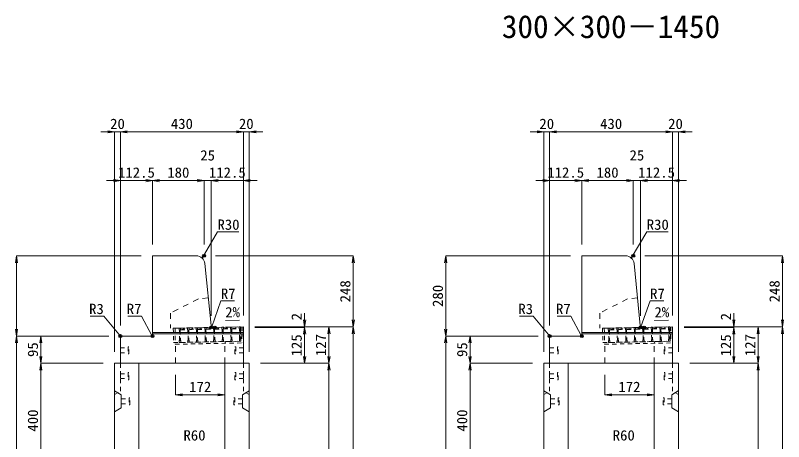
# Model space of a CAD drawing. Units: millimetres at full size; some dimension numbers follow another scale. Extents: x -18734 to 51600, y -18820 to 17820.
# Drawn here: x 12318 to 15003, y 10827 to 12314 of the extents above; entities that cross this region are included whole.
import ezdxf
from ezdxf.enums import TextEntityAlignment as Align

# ---------------------------------------------------------------- set-up
doc = ezdxf.new("R2010")
doc.units = ezdxf.units.MM
doc.header["$LTSCALE"] = 20
doc.header["$PDMODE"] = 32
doc.header["$PDSIZE"] = 10
doc.linetypes.add('USER1', pattern=[2, 1, -1])
doc.linetypes.add('USER2', pattern=[1.35, 0.75, -0.6])
for name, color, linetype, lineweight in [('インサート', 3, 'USER2', 9), ('グレーチング', 7, 'USER2', 5), ('受枠', 3, 'USER2', 9), ('寸法線', 7, 'Continuous', 13), ('引出線', 4, 'Continuous', 13), ('本体', 2, 'Continuous', 13), ('目地', 132, 'Continuous', 5)]:
    doc.layers.add(name, color=color, linetype=linetype, lineweight=lineweight)
doc.layers.add('作業エリア', color=11, linetype='Continuous')
doc.layers.add('文字', color=7, linetype='Continuous')
doc.styles.add('ＭＳ 明朝', font='')
doc.styles.get('ＭＳ 明朝').set_extended_font_data('MS Mincho')

# ---------------------------------------------------------------- blocks, each defined once
blk = doc.blocks.new('open_arrow')
at = {"color": 0, "linetype": 'Continuous', "lineweight": -2}
blk.add_lwpolyline([(7.5, 1.25), (0, 0), (7.5, -1.25)], dxfattribs=at)

msp = doc.modelspace()

# ---------------------------------------------------------------- linework, layer by layer
at = {"layer": 'インサート'}
for p, q in [((12685, 11153.5), (12712, 11153.5)), ((12685, 11153.5), (12685, 11136.5)), ((12715, 11157.5), (12712, 11157.5)), ((12712, 11157.5), (12712, 11132.5)), ((12715, 11132.5), (12715, 11157.5)), ((13085, 11157.5), (13088, 11157.5)), ((13085, 11132.5), (13085, 11157.5)), ((13088, 11157.5), (13088, 11132.5)), ((13115, 11153.5), (13088, 11153.5)), ((13115, 11153.5), (13115, 11136.5)), ((14185, 11153.5), (14212, 11153.5)), ((14185, 11153.5), (14185, 11136.5)), ((14215, 11157.5), (14212, 11157.5)), ((14212, 11157.5), (14212, 11132.5)), ((14215, 11132.5), (14215, 11157.5)), ((14585, 11157.5), (14588, 11157.5)), ((14585, 11132.5), (14585, 11157.5)), ((14588, 11157.5), (14588, 11132.5)), ((14615, 11153.5), (14588, 11153.5)), ((14615, 11153.5), (14615, 11136.5)), ((12685, 11136.5), (12712, 11136.5)), ((12712, 11132.5), (12715, 11132.5)), ((13088, 11132.5), (13085, 11132.5)), ((13115, 11136.5), (13088, 11136.5)), ((14185, 11136.5), (14212, 11136.5)), ((14212, 11132.5), (14215, 11132.5)), ((14588, 11132.5), (14585, 11132.5)), ((14615, 11136.5), (14588, 11136.5)), ((12685, 11063.5), (12712, 11063.5)), ((12685, 11063.5), (12685, 11046.5)), ((12715, 11067.5), (12712, 11067.5)), ((12712, 11067.5), (12712, 11042.5)), ((12715, 11042.5), (12715, 11067.5)), ((13085, 11067.5), (13088, 11067.5)), ((13085, 11042.5), (13085, 11067.5)), ((13088, 11067.5), (13088, 11042.5)), ((13115, 11063.5), (13088, 11063.5)), ((13115, 11063.5), (13115, 11046.5)), ((14185, 11063.5), (14212, 11063.5)), ((14185, 11063.5), (14185, 11046.5)), ((14215, 11067.5), (14212, 11067.5)), ((14212, 11067.5), (14212, 11042.5)), ((14215, 11042.5), (14215, 11067.5)), ((14585, 11067.5), (14588, 11067.5)), ((14585, 11042.5), (14585, 11067.5)), ((14588, 11067.5), (14588, 11042.5)), ((14615, 11063.5), (14588, 11063.5)), ((14615, 11063.5), (14615, 11046.5)), ((12685, 11046.5), (12712, 11046.5)), ((12712, 11042.5), (12715, 11042.5)), ((13088, 11042.5), (13085, 11042.5)), ((13115, 11046.5), (13088, 11046.5)), ((14185, 11046.5), (14212, 11046.5)), ((14212, 11042.5), (14215, 11042.5)), ((14588, 11042.5), (14585, 11042.5)), ((14615, 11046.5), (14588, 11046.5)), ((12688.2, 10975.5), (12715.2, 10975.5)), ((12688.2, 10975.5), (12688.2, 10958.5)), ((12688.2, 10958.5), (12715.2, 10958.5)), ((12718.2, 10979.5), (12715.2, 10979.5)), ((12715.2, 10979.5), (12715.2, 10954.5)), ((12715.2, 10954.5), (12718.2, 10954.5)), ((12718.2, 10954.5), (12718.2, 10979.5)), ((13081.8, 10979.5), (13084.8, 10979.5)), ((13081.8, 10954.5), (13081.8, 10979.5)), ((13084.8, 10954.5), (13081.8, 10954.5)), ((13084.8, 10979.5), (13084.8, 10954.5)), ((13111.8, 10975.5), (13084.8, 10975.5)), ((13111.8, 10958.5), (13084.8, 10958.5)), ((13111.8, 10975.5), (13111.8, 10958.5)), ((14188.2, 10975.5), (14215.2, 10975.5)), ((14188.2, 10975.5), (14188.2, 10958.5)), ((14188.2, 10958.5), (14215.2, 10958.5)), ((14218.2, 10979.5), (14215.2, 10979.5)), ((14215.2, 10979.5), (14215.2, 10954.5)), ((14215.2, 10954.5), (14218.2, 10954.5)), ((14218.2, 10954.5), (14218.2, 10979.5)), ((14581.8, 10979.5), (14584.8, 10979.5)), ((14581.8, 10954.5), (14581.8, 10979.5)), ((14584.8, 10954.5), (14581.8, 10954.5)), ((14584.8, 10979.5), (14584.8, 10954.5)), ((14611.8, 10975.5), (14584.8, 10975.5)), ((14611.8, 10958.5), (14584.8, 10958.5)), ((14611.8, 10975.5), (14611.8, 10958.5))]:
    msp.add_line(p, q, dxfattribs=at)
at = {"layer": 'グレーチング'}
for p, q in [((12889.92, 11222.5), (13104.88, 11226.8)), ((12895.04, 11216.6), (12919.92, 11223.1)), ((12925.04, 11217.2), (12949.91, 11223.7)), ((12955.03, 11217.8), (12979.91, 11224.3)), ((12985.03, 11218.4), (13009.9, 11224.9)), ((13015.02, 11219), (13039.89, 11225.5)), ((13045.01, 11219.6), (13069.89, 11226.1)), ((13075.01, 11220.2), (13099.88, 11226.7)), ((14389.92, 11222.5), (14604.88, 11226.8)), ((14395.04, 11216.6), (14419.92, 11223.1)), ((14425.04, 11217.2), (14449.91, 11223.7)), ((14455.03, 11217.8), (14479.91, 11224.3)), ((14485.03, 11218.4), (14509.9, 11224.9)), ((14515.02, 11219), (14539.89, 11225.5)), ((14545.01, 11219.6), (14569.89, 11226.1)), ((14575.01, 11220.2), (14599.88, 11226.7)), ((12895.04, 11216.6), (12920.04, 11217.1)), ((12925.04, 11217.2), (12950.03, 11217.7)), ((12955.03, 11217.8), (12980.03, 11218.3)), ((12985.03, 11218.4), (13010.02, 11218.9)), ((13015.02, 11219), (13040.01, 11219.5)), ((13045.01, 11219.6), (13070.01, 11220.1)), ((13075.01, 11220.2), (13100, 11220.7)), ((14395.04, 11216.6), (14420.04, 11217.1)), ((14425.04, 11217.2), (14450.03, 11217.7)), ((14455.03, 11217.8), (14480.03, 11218.3)), ((14485.03, 11218.4), (14510.02, 11218.9)), ((14515.02, 11219), (14540.01, 11219.5)), ((14545.01, 11219.6), (14570.01, 11220.1)), ((14575.01, 11220.2), (14600, 11220.7)), ((12890.92, 11172.51), (13105.88, 11176.81)), ((14390.92, 11172.51), (14605.88, 11176.81))]:
    msp.add_line(p, q, dxfattribs=at)
for points in [[(12889.92, 11222.5), (12894.92, 11222.6), (12895.04, 11216.6), (12894.06, 11215.58), (12894.78, 11179.59), (12895.8, 11178.61), (12895.92, 11172.61), (12890.92, 11172.51), (12890.8, 11178.51), (12891.78, 11179.53), (12891.06, 11215.52), (12890.04, 11216.5)], [(12919.92, 11223.1), (12924.92, 11223.2), (12925.04, 11217.2), (12924.06, 11216.18), (12924.78, 11180.19), (12925.8, 11179.21), (12925.92, 11173.21), (12920.92, 11173.11), (12920.8, 11179.11), (12921.78, 11180.13), (12921.06, 11216.12), (12920.04, 11217.1)], [(12949.91, 11223.7), (12954.91, 11223.8), (12955.03, 11217.8), (12954.05, 11216.78), (12954.77, 11180.79), (12955.79, 11179.81), (12955.91, 11173.81), (12950.91, 11173.71), (12950.79, 11179.71), (12951.77, 11180.73), (12951.05, 11216.72), (12950.03, 11217.7)], [(12979.91, 11224.3), (12984.91, 11224.4), (12985.03, 11218.4), (12984.05, 11217.38), (12984.77, 11181.39), (12985.79, 11180.41), (12985.91, 11174.41), (12980.91, 11174.31), (12980.79, 11180.31), (12981.77, 11181.33), (12981.05, 11217.32), (12980.03, 11218.3)], [(13009.9, 11224.9), (13014.9, 11225), (13015.02, 11219), (13014.04, 11217.98), (13014.76, 11181.99), (13015.78, 11181.01), (13015.9, 11175.01), (13010.9, 11174.91), (13010.78, 11180.91), (13011.76, 11181.93), (13011.04, 11217.92), (13010.02, 11218.9)], [(13039.89, 11225.5), (13044.89, 11225.6), (13045.01, 11219.6), (13044.03, 11218.58), (13044.75, 11182.59), (13045.77, 11181.61), (13045.89, 11175.61), (13040.89, 11175.51), (13040.77, 11181.51), (13041.75, 11182.53), (13041.03, 11218.52), (13040.01, 11219.5)], [(13069.89, 11226.1), (13074.89, 11226.2), (13075.01, 11220.2), (13074.03, 11219.18), (13074.75, 11183.19), (13075.77, 11182.21), (13075.89, 11176.21), (13070.89, 11176.11), (13070.77, 11182.11), (13071.75, 11183.13), (13071.03, 11219.12), (13070.01, 11220.1)], [(13099.88, 11226.7), (13104.88, 11226.8), (13105, 11220.8), (13104.02, 11219.78), (13104.74, 11183.79), (13105.76, 11182.81), (13105.88, 11176.81), (13100.88, 11176.71), (13100.76, 11182.71), (13101.74, 11183.73), (13101.02, 11219.72), (13100, 11220.7)], [(14389.92, 11222.5), (14394.92, 11222.6), (14395.04, 11216.6), (14394.06, 11215.58), (14394.78, 11179.59), (14395.8, 11178.61), (14395.92, 11172.61), (14390.92, 11172.51), (14390.8, 11178.51), (14391.78, 11179.53), (14391.06, 11215.52), (14390.04, 11216.5)], [(14419.92, 11223.1), (14424.92, 11223.2), (14425.04, 11217.2), (14424.06, 11216.18), (14424.78, 11180.19), (14425.8, 11179.21), (14425.92, 11173.21), (14420.92, 11173.11), (14420.8, 11179.11), (14421.78, 11180.13), (14421.06, 11216.12), (14420.04, 11217.1)], [(14449.91, 11223.7), (14454.91, 11223.8), (14455.03, 11217.8), (14454.05, 11216.78), (14454.77, 11180.79), (14455.79, 11179.81), (14455.91, 11173.81), (14450.91, 11173.71), (14450.79, 11179.71), (14451.77, 11180.73), (14451.05, 11216.72), (14450.03, 11217.7)], [(14479.91, 11224.3), (14484.91, 11224.4), (14485.03, 11218.4), (14484.05, 11217.38), (14484.77, 11181.39), (14485.79, 11180.41), (14485.91, 11174.41), (14480.91, 11174.31), (14480.79, 11180.31), (14481.77, 11181.33), (14481.05, 11217.32), (14480.03, 11218.3)], [(14509.9, 11224.9), (14514.9, 11225), (14515.02, 11219), (14514.04, 11217.98), (14514.76, 11181.99), (14515.78, 11181.01), (14515.9, 11175.01), (14510.9, 11174.91), (14510.78, 11180.91), (14511.76, 11181.93), (14511.04, 11217.92), (14510.02, 11218.9)], [(14539.89, 11225.5), (14544.89, 11225.6), (14545.01, 11219.6), (14544.03, 11218.58), (14544.75, 11182.59), (14545.77, 11181.61), (14545.89, 11175.61), (14540.89, 11175.51), (14540.77, 11181.51), (14541.75, 11182.53), (14541.03, 11218.52), (14540.01, 11219.5)], [(14569.89, 11226.1), (14574.89, 11226.2), (14575.01, 11220.2), (14574.03, 11219.18), (14574.75, 11183.19), (14575.77, 11182.21), (14575.89, 11176.21), (14570.89, 11176.11), (14570.77, 11182.11), (14571.75, 11183.13), (14571.03, 11219.12), (14570.01, 11220.1)], [(14599.88, 11226.7), (14604.88, 11226.8), (14605, 11220.8), (14604.02, 11219.78), (14604.74, 11183.79), (14605.76, 11182.81), (14605.88, 11176.81), (14600.88, 11176.71), (14600.76, 11182.71), (14601.74, 11183.73), (14601.02, 11219.72), (14600, 11220.7)]]:
    msp.add_lwpolyline(points, close=True, dxfattribs=at)
at = {"layer": '作業エリア'}
for p in [(12977.5, 11475), (14477.5, 11475), (13002.5, 11225), (13015, 11225), (14502.5, 11225), (14515, 11225), (12685, 11195), (12797.5, 11195), (14185, 11195), (14297.5, 11195)]:
    msp.add_point(p, dxfattribs=at)
at = {"layer": '受枠'}
for p, q in [((12869.93, 11222.1), (13112.88, 11226.96)), ((12875.93, 11222.22), (12877.05, 11166.23)), ((13106.88, 11226.84), (13107.88, 11176.85)), ((13112.88, 11226.96), (13114, 11170.97)), ((14369.93, 11222.1), (14612.88, 11226.96)), ((14375.93, 11222.22), (14377.05, 11166.23)), ((14606.88, 11226.84), (14607.88, 11176.85)), ((14612.88, 11226.96), (14614, 11170.97)), ((12869.93, 11222.1), (12870.93, 11172.11)), ((14369.93, 11222.1), (14370.93, 11172.11)), ((12870.93, 11172.11), (13107.88, 11176.85)), ((12877.05, 11166.23), (13114, 11170.97)), ((13050.89, 11175.71), (13051.01, 11169.71)), ((14370.93, 11172.11), (14607.88, 11176.85)), ((14377.05, 11166.23), (14614, 11170.97)), ((14550.89, 11175.71), (14551.01, 11169.71))]:
    msp.add_line(p, q, dxfattribs=at)
at = {"layer": '寸法線'}
for p, q in [((12733, 11907.69), (12617, 11907.69)), ((12665, 11140), (12665, 11907.69)), ((12685, 11907.69), (13115, 11907.69)), ((12685, 11232), (12685, 11907.69)), ((12685, 11232), (12685, 11907.69)), ((13067, 11907.69), (13183, 11907.69)), ((13115, 11267), (13115, 11907.69)), ((13115, 11267), (13115, 11907.69)), ((13135, 11140), (13135, 11907.69)), ((14233, 11907.69), (14117, 11907.69)), ((14165, 11140), (14165, 11907.69)), ((14185, 11907.69), (14615, 11907.69)), ((14185, 11232), (14185, 11907.69)), ((14185, 11232), (14185, 11907.69)), ((14567, 11907.69), (14683, 11907.69)), ((14615, 11267), (14615, 11907.69)), ((14615, 11267), (14615, 11907.69)), ((14635, 11140), (14635, 11907.69)), ((12637, 11737.69), (12797.5, 11737.69)), ((12685, 11232), (12685, 11737.69)), ((12797.5, 11737.69), (12977.5, 11737.69)), ((12797.5, 11515), (12797.5, 11737.69)), ((12797.5, 11515), (12797.5, 11737.69)), ((12929.5, 11737.69), (13050.5, 11737.69)), ((12977.5, 11515), (12977.5, 11737.69)), ((12977.5, 11515), (12977.5, 11737.69)), ((13002.5, 11265), (13002.5, 11737.69)), ((13002.5, 11737.69), (13163, 11737.69)), ((13002.5, 11265), (13002.5, 11737.69)), ((13115, 11267), (13115, 11737.69)), ((14137, 11737.69), (14297.5, 11737.69)), ((14185, 11232), (14185, 11737.69)), ((14297.5, 11737.69), (14477.5, 11737.69)), ((14297.5, 11515), (14297.5, 11737.69)), ((14297.5, 11515), (14297.5, 11737.69)), ((14429.5, 11737.69), (14550.5, 11737.69)), ((14477.5, 11515), (14477.5, 11737.69)), ((14477.5, 11515), (14477.5, 11737.69)), ((14502.5, 11265), (14502.5, 11737.69)), ((14502.5, 11737.69), (14663, 11737.69)), ((14502.5, 11265), (14502.5, 11737.69)), ((14615, 11267), (14615, 11737.69)), ((12322.06, 11195), (12322.06, 11475)), ((12757.5, 11475), (12322.06, 11475)), ((13017.5, 11475), (13498.78, 11475)), ((13498.78, 11227), (13498.78, 11475)), ((13822.06, 11195), (13822.06, 11475)), ((14257.5, 11475), (13822.06, 11475)), ((14517.5, 11475), (14998.78, 11475)), ((14998.78, 11227), (14998.78, 11475)), ((13328.78, 11177), (13328.78, 11275)), ((14828.78, 11177), (14828.78, 11275)), ((13155, 11227), (13498.78, 11227)), ((13155, 11227), (13413.78, 11227)), ((13155, 11227), (13328.78, 11227)), ((13155, 11227), (13498.78, 11227)), ((13155, 11225), (13328.78, 11225)), ((13155, 11225), (13328.78, 11225)), ((13328.78, 11100), (13328.78, 11225)), ((13413.78, 11100), (13413.78, 11227)), ((13498.78, 11227), (13498.78, 9750)), ((14655, 11227), (14998.78, 11227)), ((14655, 11227), (14913.78, 11227)), ((14655, 11227), (14828.78, 11227)), ((14655, 11227), (14998.78, 11227)), ((14655, 11225), (14828.78, 11225)), ((14655, 11225), (14828.78, 11225)), ((14828.78, 11100), (14828.78, 11225)), ((14913.78, 11100), (14913.78, 11227)), ((14998.78, 11227), (14998.78, 9650)), ((12322.06, 9750), (12322.06, 11195)), ((12645, 11195), (12322.06, 11195)), ((12645, 11195), (12322.06, 11195)), ((12407.06, 11100), (12407.06, 11195)), ((12645, 11195), (12407.06, 11195)), ((13822.06, 9650), (13822.06, 11195)), ((14145, 11195), (13822.06, 11195)), ((14145, 11195), (13822.06, 11195)), ((13907.06, 11100), (13907.06, 11195)), ((14145, 11195), (13907.06, 11195)), ((12407.06, 11100), (12407.06, 10700)), ((12625, 11100), (12407.06, 11100)), ((12625, 11100), (12407.06, 11100)), ((13175, 11100), (13413.78, 11100)), ((13175, 11100), (13413.78, 11100)), ((13175, 11100), (13328.78, 11100)), ((13413.78, 11100), (13413.78, 9750)), ((13907.06, 11100), (13907.06, 10700)), ((14125, 11100), (13907.06, 11100)), ((14125, 11100), (13907.06, 11100)), ((14675, 11100), (14913.78, 11100)), ((14675, 11100), (14913.78, 11100)), ((14675, 11100), (14828.78, 11100)), ((14913.78, 11100), (14913.78, 9650)), ((12878, 11060), (12878, 10989.77)), ((14378, 11060), (14378, 10989.77)), ((12878, 10989.77), (13050, 10989.77)), ((14378, 10989.77), (14550, 10989.77))]:
    msp.add_line(p, q, dxfattribs=at)
at = {"layer": '引出線'}
for points in [[(12970.48, 11467.24), (13024.33, 11558.64), (13099, 11558.64)], [(14470.48, 11467.24), (14524.33, 11558.64), (14599, 11558.64)], [(13004.14, 11226.81), (13036.08, 11317.58), (13084.01, 11317.58)], [(14504.14, 11226.81), (14536.08, 11317.58), (14584.01, 11317.58)], [(12685.88, 11194.12), (12627.15, 11264.49), (12579.43, 11264.49)], [(12795.45, 11197.05), (12758.75, 11264.49), (12710.82, 11264.49)], [(13052.12, 11249.12), (13100.83, 11250.1), (13052.08, 11249.12)], [(14185.88, 11194.12), (14127.15, 11264.49), (14079.43, 11264.49)], [(14295.45, 11197.05), (14258.75, 11264.49), (14210.82, 11264.49)], [(14552.12, 11249.12), (14600.83, 11250.1), (14552.08, 11249.12)]]:
    msp.add_lwpolyline(points, dxfattribs=at)
at = {"layer": '本体'}
for p, q in [((12797.5, 11475), (12797.5, 11202)), ((12797.5, 11475), (12950.35, 11475)), ((14297.5, 11475), (14297.5, 11202)), ((14297.5, 11475), (14450.35, 11475)), ((12980.2, 11447.99), (13001.87, 11231.3)), ((14480.2, 11447.99), (14501.87, 11231.3)), ((13015, 11225), (13008.83, 11225)), ((13115, 11227), (13015, 11225)), ((13115, 11227), (13115, 11100)), ((14515, 11225), (14508.83, 11225)), ((14615, 11227), (14515, 11225)), ((14615, 11227), (14615, 11100)), ((12685, 11192), (12685, 11100)), ((12790.5, 11195), (12688, 11195)), ((14185, 11192), (14185, 11100)), ((14290.5, 11195), (14188, 11195)), ((12665, 11100), (12665, 9750)), ((12665, 11100), (12750, 11100)), ((12685, 11100), (13115, 11100)), ((12750, 11100), (12750, 10770.53)), ((13050, 11100), (13135, 11100)), ((13050, 11100), (13050, 10770.53)), ((13135, 11100), (13135, 9750)), ((14165, 11100), (14165, 9650)), ((14165, 11100), (14250, 11100)), ((14185, 11100), (14615, 11100)), ((14250, 11100), (14250, 10770.53)), ((14550, 11100), (14635, 11100)), ((14550, 11100), (14550, 10770.53)), ((14635, 11100), (14635, 9650))]:
    msp.add_line(p, q, dxfattribs=at)
at = {"layer": '本体', "linetype": 'USER1'}
for p, q in [((12957.5, 11325), (12860.5, 11275)), ((12992.2, 11328), (12957.5, 11325)), ((14457.5, 11325), (14360.5, 11275)), ((14492.2, 11328), (14457.5, 11325)), ((12860.5, 11275), (12860.5, 11221.91)), ((14360.5, 11275), (14360.5, 11221.91)), ((13015, 11225), (12860.5, 11221.91)), ((14515, 11225), (14360.5, 11221.91)), ((12878, 11100), (12878, 11172.25)), ((13050, 11100), (13050, 11175.69)), ((14378, 11100), (14378, 11172.25)), ((14550, 11100), (14550, 11175.69))]:
    msp.add_line(p, q, dxfattribs=at)
at = {"layer": '本体', "linetype": 'USER2', "lineweight": 9}
for p, q in [((12685, 11003), (12685, 11100)), ((13115, 11003), (13115, 11100)), ((14185, 11003), (14185, 11100)), ((14615, 11003), (14615, 11100)), ((12665, 10990.5), (12685, 11003)), ((13135, 10990.5), (13115, 11003)), ((14165, 10990.5), (14185, 11003)), ((14635, 10990.5), (14615, 11003))]:
    msp.add_line(p, q, dxfattribs=at)
at = {"layer": '本体', "lineweight": 9}
for p, q in [((12665, 11004), (12688.2, 10989.5)), ((12688.2, 10989.5), (12688.2, 10944.5)), ((13134.58, 11003.74), (13111.8, 10989.5)), ((13111.8, 10989.5), (13111.8, 10944.5)), ((14165, 11004), (14188.2, 10989.5)), ((14188.2, 10989.5), (14188.2, 10944.5)), ((14634.58, 11003.74), (14611.8, 10989.5)), ((14611.8, 10989.5), (14611.8, 10944.5)), ((12688.2, 10944.5), (12665, 10930)), ((13111.8, 10944.5), (13135, 10930)), ((14188.2, 10944.5), (14165, 10930)), ((14611.8, 10944.5), (14635, 10930))]:
    msp.add_line(p, q, dxfattribs=at)
at = {"layer": '本体'}
for centre, radius, start, end in [((12950.35, 11445), 30, 5.71059, 90), ((14450.35, 11445), 30, 5.71059, 90), ((13008.83, 11232), 7, 185.71059, 270), ((14508.83, 11232), 7, 185.71059, 270), ((12790.5, 11202), 7, 270, 0), ((14290.5, 11202), 7, 270, 0), ((12688, 11192), 3, 90, 180), ((14188, 11192), 3, 90, 180)]:
    msp.add_arc(centre, radius, start, end, dxfattribs=at)
at = {"layer": '目地'}
for p, q in [((13115, 11207), (12797.5, 11207)), ((13115, 11203), (12797.5, 11203)), ((14615, 11207), (14297.5, 11207)), ((14615, 11203), (14297.5, 11203))]:
    msp.add_line(p, q, dxfattribs=at)

# ---------------------------------------------------------------- block references
at = {"layer": '寸法線', "xscale": 3.2, "yscale": 3.2}
for p, rotation in [((12665, 11907.69), 180), ((13115, 11907.69), 180), ((13115, 11907.69), 180), ((14165, 11907.69), 180), ((14615, 11907.69), 180), ((14615, 11907.69), 180), ((12685, 11737.69), 180), ((12797.5, 11737.69), 180), ((12977.5, 11737.69), 180), ((12977.5, 11737.69), 180), ((14185, 11737.69), 180), ((14297.5, 11737.69), 180), ((14477.5, 11737.69), 180), ((14477.5, 11737.69), 180), ((12322.06, 11475), 270), ((13498.78, 11475), 270), ((13822.06, 11475), 270), ((14998.78, 11475), 270), ((13328.78, 11227), 90), ((13498.78, 11227), 90), ((14828.78, 11227), 90), ((14998.78, 11227), 90), ((13328.78, 11225), 270), ((13328.78, 11225), 270), ((13413.78, 11227), 270), ((13498.78, 11227), 270), ((14828.78, 11225), 270), ((14828.78, 11225), 270), ((14913.78, 11227), 270), ((14998.78, 11227), 270), ((12322.06, 11195), 90), ((13822.06, 11195), 90), ((12322.06, 11195), 270), ((12407.06, 11195), 270), ((13822.06, 11195), 270), ((13907.06, 11195), 270), ((12407.06, 11100), 90), ((13328.78, 11100), 90), ((13413.78, 11100), 90), ((13907.06, 11100), 90), ((14828.78, 11100), 90), ((14913.78, 11100), 90), ((12407.06, 11100), 270), ((13413.78, 11100), 270), ((13907.06, 11100), 270), ((14913.78, 11100), 270), ((13050, 10989.77), 180), ((14550, 10989.77), 180)]:
    msp.add_blockref('open_arrow', p, dxfattribs=dict(at, rotation=rotation))
for p in [(12685, 11907.69), (12685, 11907.69), (13135, 11907.69), (14185, 11907.69), (14185, 11907.69), (14635, 11907.69), (12797.5, 11737.69), (13002.5, 11737.69), (13002.5, 11737.69), (13115, 11737.69), (14297.5, 11737.69), (14502.5, 11737.69), (14502.5, 11737.69), (14615, 11737.69), (12878, 10989.77), (14378, 10989.77)]:
    msp.add_blockref('open_arrow', p, dxfattribs=at)
at = {"layer": '引出線', "xscale": 0.0533, "yscale": 0.0533}
for p, rotation in [((12970.48, 11467.24), 59.5), ((14470.48, 11467.24), 59.5), ((13052.12, 11249.12), 1.1), ((14552.12, 11249.12), 1.1), ((13004.14, 11226.81), 70.6), ((14504.14, 11226.81), 70.6), ((12795.45, 11197.05), 118.6), ((14295.45, 11197.05), 118.6), ((12685.88, 11194.12), 129.8), ((14185.88, 11194.12), 129.8)]:
    msp.add_blockref('open_arrow', p, dxfattribs=dict(at, rotation=rotation))

# ---------------------------------------------------------------- texts
at = {"layer": '寸法線', "style": 'ＭＳ 明朝', "width": 1.05}
for s, p in [('20', (12675, 11935.69)), ('430', (12900, 11935.69)), ('20', (13125, 11935.69)), ('20', (14175, 11935.69)), ('430', (14400, 11935.69)), ('20', (14625, 11935.69)), ('25', (12990, 11825.69)), ('25', (14490, 11825.69)), ('112.5', (12741.25, 11765.69)), ('180', (12887.5, 11765.69)), ('112.5', (13058.75, 11765.69)), ('112.5', (14241.25, 11765.69)), ('180', (14387.5, 11765.69)), ('112.5', (14558.75, 11765.69)), ('172', (12964, 11017.77)), ('172', (14464, 11017.77))]:
    msp.add_text(s, height=36.03, dxfattribs=at).set_placement(p, align=Align.MIDDLE_CENTER)
for s, p in [('248', (13470.78, 11351)), ('248', (14970.78, 11351)), ('280', (13794.06, 11335)), ('2', (13300.78, 11262.59)), ('2', (14800.78, 11262.59)), ('125', (13300.78, 11162.5)), ('127', (13385.78, 11163.5)), ('125', (14800.78, 11162.5)), ('127', (14885.78, 11163.5)), ('95', (12379.06, 11147.5)), ('95', (13879.06, 11147.5)), ('400', (12379.06, 10900)), ('400', (13879.06, 10900))]:
    msp.add_text(s, height=36.03, rotation=90, dxfattribs=at).set_placement(p, align=Align.MIDDLE_CENTER)
at = {"layer": '引出線', "style": 'ＭＳ 明朝', "width": 1.05}
for s, p in [('R30', (13024.33, 11601.84)), ('R30', (14524.33, 11601.84)), ('R7', (13036.08, 11360.78)), ('R7', (14536.08, 11360.78))]:
    msp.add_text(s, height=36.03, dxfattribs=at).set_placement(p, align=Align.TOP_LEFT)
for s, p in [('R3', (12627.15, 11307.69)), ('R7', (12758.75, 11307.69)), ('R3', (14127.15, 11307.69)), ('R7', (14258.75, 11307.69)), ('R60', (12982.66, 10866.41)), ('R60', (14482.66, 10866.41))]:
    msp.add_text(s, height=36.03, dxfattribs=at).set_placement(p, align=Align.TOP_RIGHT)
for p in [(13051.15, 11296.02), (14551.15, 11296.02)]:
    msp.add_text('2%', height=36.03, rotation=1.146, dxfattribs=at).set_placement(p, align=Align.TOP_LEFT)
at = {"layer": '文字', "style": 'ＭＳ 明朝'}
msp.add_text('300×300－1450', height=80.06, dxfattribs=at).set_placement((14399.52, 12275.03), align=Align.MIDDLE_CENTER)

doc.saveas('drawing.dxf')
